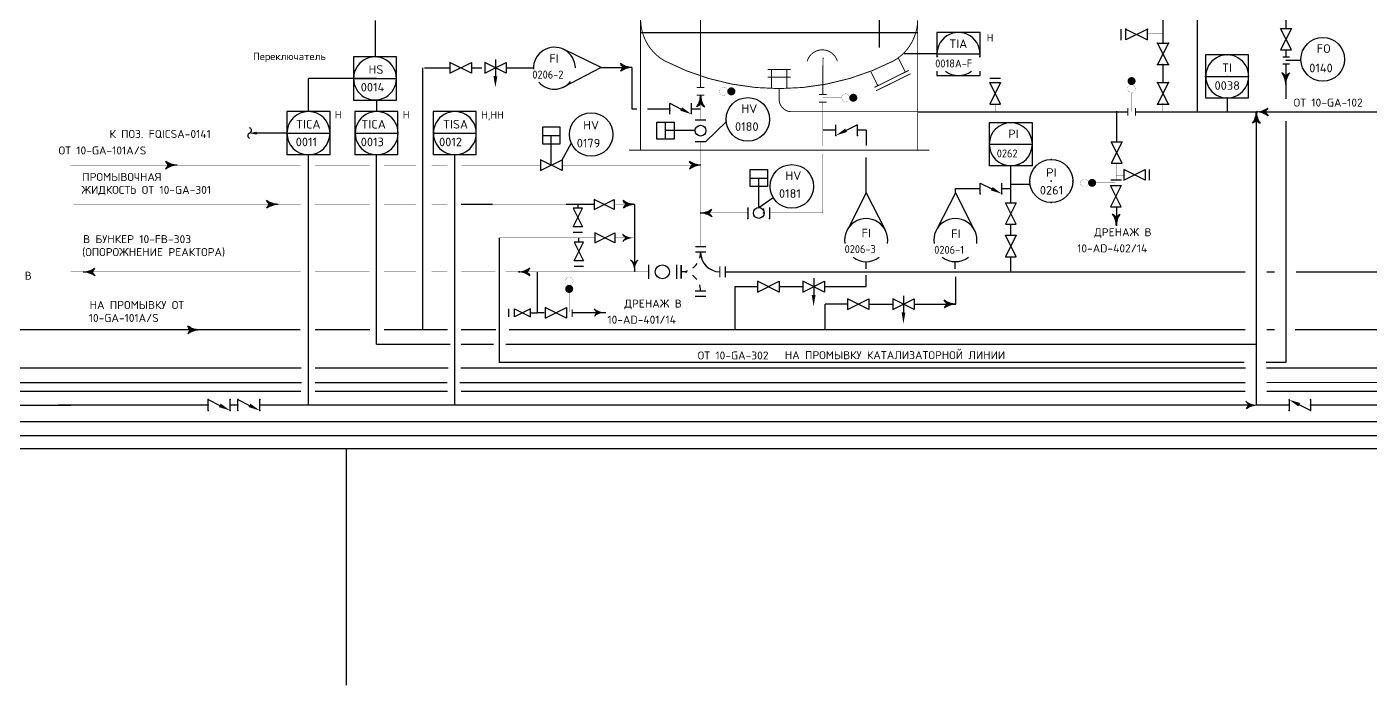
# Model space of a CAD drawing. Extents: x 270 to 589, y 86 to 206.
# Drawn here: x 332.7 to 354.51, y 86.41 to 97.11 of the extents above; entities that cross this region are included whole.
import ezdxf
from ezdxf.enums import TextEntityAlignment as Align

# ---------------------------------------------------------------- set-up
doc = ezdxf.new("R2010")
doc.units = 0
doc.header["$MEASUREMENT"] = 0
for name, pattern in [('DASH', [0.15625, 0.09375, -0.0625]), ('HIDDEN', [0.125, 0.0625, -0.0625]), ('SDASH', [0.09375, 0.046875, -0.046875])]:
    doc.linetypes.add(name, pattern=pattern)
doc.layers.get('0').update_dxf_attribs({"linetype": 'CONTINUOUS'})
doc.layers.get('DEFPOINTS').update_dxf_attribs({"linetype": 'CONTINUOUS'})
for name, color, linetype in [('IN-ATTRIBS', 7, 'CONTINUOUS'), ('IN-EQUIPMENT', 7, 'CONTINUOUS'), ('IN-INST-TAP', 7, 'CONTINUOUS'), ('IN-INSTRUMENT', 7, 'SDASH'), ('IN-MAJ-PROC', 3, 'CONTINUOUS'), ('IN-MIN-PROC', 7, 'CONTINUOUS'), ('IN-SOFTWARE', 7, 'CONTINUOUS'), ('IN-TEXT', 51, 'CONTINUOUS')]:
    doc.layers.add(name, color=color, linetype=linetype)
doc.styles.add('ATTRIBS', font='SIMPLEX', dxfattribs={"width": 0.8, "height": 0.125})
doc.styles.add('NARROW', font='simplex', dxfattribs={"width": 0.75, "height": 0.1})
doc.styles.add('S1', font='SIMPLEX.shx')
doc.styles.add('SIMPLEX', font='SIMPLEX')

# ---------------------------------------------------------------- blocks, each defined once
blk = doc.blocks.new('VALVTEXT')
at = {"layer": 'IN-ATTRIBS'}
for p in [(0, 0.0625), (0, 0), (0.25, 0.0625), (0.25, 0), (0, -0.0625), (0.25, -0.0625)]:
    blk.add_point(p, dxfattribs=at)
at = {"layer": 'IN-ATTRIBS', "style": 'S1', "flags": 1}
for tag, p in [('IDNUM', (0.125, 0.5625)), ('DWGNO', (0.125, 0.4375)), ('FILENO', (0.125, 0.3125))]:
    blk.add_attdef(tag, text='', height=0.1, dxfattribs=at).set_placement(p, align=Align.CENTER)
at = {"layer": 'IN-ATTRIBS', "style": 'S1'}
for tag, p in [('MODE', (0.125, 0.078125)), ('SIZE', (0.125, -0.1875))]:
    blk.add_attdef(tag, text='', height=0.1, dxfattribs=at).set_placement(p, align=Align.CENTER)
blk = doc.blocks.new('-ARROW')
blk.add_line((0.085, 0), (0.125, 0))
for points in [[(0.085, 0), (0, 0), (0.085, 0), (0.124, 0.025)], [(0.085, 0), (0, 0), (0.085, 0), (0.124, -0.025)]]:
    blk.add_solid(points)
blk = doc.blocks.new('BUBTEXT')
at = {"layer": 'IN-ATTRIBS'}
for p in [(0, 0.25), (-0.25, 0), (0, 0), (0.25, 0), (0, -0.25)]:
    blk.add_point(p, dxfattribs=at)
at = {"layer": 'IN-ATTRIBS', "flags": 1}
for tag, style, width, p in [('IDNUM', 'ATTRIBS', 0.8, (0.009, 0.584)), ('DWGNO', 'ATTRIBS', 0.8, (0.003, 0.447)), ('FILENO', 'ATTRIBS', 0.8, (-0.003, 0.311)), ('LOC', 'ATTRIBS', 0.8, (-0.08, -0.422)), ('SIG', 'ATTRIBS', 0.8, (-0.087, -0.563)), ('INSTALL', 'ATTRIBS', 0.8, (-0.087, -0.699)), ('SERV', 'ATTRIBS', 0.8, (-0.083, -0.838)), ('DATE', 'ATTRIBS', 0.8, (-0.088, -0.969)), ('DES', 'NARROW', 0.75, (-0.087, -1.102)), ('CSYS', 'NARROW', 0.75, (-0.087, -1.243))]:
    blk.add_attdef(tag, text='', height=0.1, dxfattribs=dict(at, style=style, width=width)).set_placement(p, align=Align.CENTER)
at = {"layer": 'IN-ATTRIBS', "style": 'ATTRIBS', "flags": 1}
blk.add_attdef('SYSCDI', text='', height=0.1, dxfattribs=at).set_placement((-0.312, 0.312), align=Align.RIGHT)
at = {"layer": 'IN-ATTRIBS', "style": 'S1'}
for tag, p in [('XT', (0.324, 0.257)), ('A1', (0.323, 0.115)), ('A2', (0.323, -0.035)), ('A3', (0.323, -0.185)), ('RES', (0.323, -0.342))]:
    blk.add_attdef(tag, p, '', height=0.1, dxfattribs=at)
at = {"layer": 'IN-ATTRIBS', "style": 'ATTRIBS'}
blk.add_attdef('SYSCDV', text='', height=0.1, dxfattribs=at).set_placement((-0.312, 0.141), align=Align.RIGHT)
at = {"layer": 'IN-ATTRIBS', "style": 'S1'}
for tag, p in [('INSTTYPE', (0, 0.05)), ('TAGNUM', (0.002, -0.156)), ('MD', (0.402, -0.565)), ('SZ', (0.402, -0.696))]:
    blk.add_attdef(tag, text='', height=0.1, dxfattribs=at).set_placement(p, align=Align.CENTER)

msp = doc.modelspace()

# ---------------------------------------------------------------- hatches: boundary and pattern name
at = {"layer": 'IN-MIN-PROC'}
msp.add_hatch(color=3, dxfattribs=at).paths.add_polyline_path([(352.791, 95.73, 0.206864), (352.854, 95.792, -0.150368), (352.666, 95.73, -0.150368), (352.854, 95.667, 0.206864)])

# ---------------------------------------------------------------- linework, layer by layer
at = {"color": 5, "linetype": 'CONTINUOUS'}
for p, q in [((353.144, 97.345), (353.144, 97.085)), ((353.144, 96.735), (353.144, 96.616)), ((353.144, 96.51), (353.144, 96.176)), ((353.144, 96.176), (353.144, 95.939)), ((353.144, 95.579), (353.144, 94.627)), ((346.328, 94.414), (346.328, 94.988)), ((335.014, 94.863), (334.979, 94.863)), ((353.144, 94.627), (353.144, 91.656)), ((336.654, 94.225), (336.619, 94.225)), ((333.739, 93.127), (333.774, 93.127)), ((335.374, 92.184), (335.338, 92.184)), ((352.466, 91.656), (340.369, 91.656)), ((353.144, 91.656), (352.822, 91.656)), ((324.32, 91.569), (337.151, 91.569)), ((337.38, 91.569), (339.541, 91.569)), ((339.745, 91.569), (352.487, 91.569)), ((352.831, 91.569), (356.379, 91.569))]:
    msp.add_line(p, q, dxfattribs=at)
at = {"color": 7}
for p, q in [((338.353, 97.217), (338.353, 96.623)), ((338.375, 95.923), (338.375, 95.733)), ((341.663, 93.612), (341.663, 93.68))]:
    msp.add_line(p, q, dxfattribs=at)
at = {"color": 7, "linetype": 'CONTINUOUS'}
for p, q in [((342.022, 96.449), (341.412, 96.746)), ((342.022, 96.449), (341.404, 96.128)), ((353.142, 96.569), (353.39, 96.568)), ((338.001, 95.922), (338.701, 95.922)), ((352.189, 95.956), (352.189, 95.73)), ((337.621, 95.033), (336.921, 95.033)), ((338.725, 95.033), (338.025, 95.033)), ((339.994, 95.033), (339.294, 95.033)), ((349.027, 94.853), (348.327, 94.853)), ((338.375, 91.954), (339.57, 91.954)), ((339.753, 91.954), (340.276, 91.954)), ((340.476, 91.954), (352.668, 91.954)), ((333.206, 90.963), (333.206, 90.963)), ((333.206, 90.963), (333.206, 90.963)), ((333.206, 90.963), (333.413, 90.963))]:
    msp.add_line(p, q, dxfattribs=at)
at = {"linetype": 'CONTINUOUS'}
for p, q in [((347.477, 96.67), (348.177, 96.67)), ((351.839, 96.306), (352.539, 96.306)), ((348.327, 95.203), (349.027, 95.203))]:
    msp.add_line(p, q, dxfattribs=at)
at = {"color": 2}
for p, q in [((340.308, 96.58), (340.308, 96.308)), ((343.489, 95.693), (343.489, 95.868)), ((343.071, 95.284), (343.071, 95.564)), ((343.552, 95.599), (343.727, 95.599)), ((341.075, 95.344), (341.355, 95.344)), ((341.215, 94.863), (341.215, 95.344)), ((343.552, 95.424), (343.071, 95.424)), ((345.837, 95.346), (345.837, 95.521)), ((343.552, 95.249), (343.727, 95.249)), ((344.444, 94.654), (344.724, 94.654)), ((344.584, 94.173), (344.584, 94.654)), ((348.532, 94.397), (348.532, 94.572)), ((341.572, 94.162), (341.723, 93.859)), ((341.572, 93.859), (341.723, 94.162)), ((341.723, 94.162), (341.572, 94.162)), ((341.649, 94.163), (341.649, 94.225)), ((344.409, 94.173), (344.409, 93.998)), ((344.759, 94.173), (344.759, 93.998)), ((341.723, 93.859), (341.572, 93.859)), ((341.723, 93.768), (341.572, 93.768)), ((341.586, 93.309), (341.737, 93.612)), ((341.586, 93.612), (341.737, 93.309)), ((341.737, 93.612), (341.586, 93.612)), ((341.663, 93.618), (341.663, 93.68)), ((341.737, 93.309), (341.586, 93.309)), ((341.737, 93.218), (341.586, 93.218)), ((342.791, 93.243), (342.791, 93.015)), ((343.246, 93.243), (343.246, 93.015)), ((345.476, 93.024), (345.476, 92.752)), ((346.935, 92.74), (346.935, 92.468)), ((340.527, 92.398), (340.527, 92.53)), ((340.616, 92.398), (340.616, 92.53)), ((340.616, 92.53), (340.878, 92.398)), ((340.878, 92.53), (340.616, 92.398)), ((340.878, 92.398), (340.878, 92.53)), ((335.998, 90.874), (335.998, 91.053)), ((336.481, 90.874), (336.481, 91.053)), ((353.196, 91.051), (353.196, 90.876))]:
    msp.add_line(p, q, dxfattribs=at)
at = {"color": 5}
for p, q in [((342.524, 96.451), (342.524, 95.78)), ((342.564, 94.225), (342.564, 93.129)), ((340.878, 92.464), (340.984, 92.464))]:
    msp.add_line(p, q, dxfattribs=at)
at = {"color": 3, "linetype": 'CONTINUOUS'}
for p, q in [((352.792, 95.73), (354.974, 95.73)), ((352.822, 95.73), (352.792, 95.73)), ((331.563, 91.188), (333.206, 91.188)), ((333.206, 91.188), (333.494, 91.188)), ((333.459, 91.188), (334.625, 91.188)), ((334.625, 91.188), (335.074, 91.188)), ((335.074, 91.188), (335.511, 91.188)), ((335.511, 91.188), (336.24, 91.188)), ((336.24, 91.188), (336.646, 91.188)), ((336.646, 91.188), (337.147, 91.188)), ((337.379, 91.188), (338.5, 91.188)), ((338.5, 91.188), (339.528, 91.188)), ((339.751, 91.188), (344.284, 91.188)), ((344.284, 91.188), (352.485, 91.188)), ((352.834, 91.188), (355.148, 91.188)), ((324.151, 90.963), (333.309, 90.963)), ((272.97, 90.695), (379.449, 90.695)), ((328.123, 90.466), (333.23, 90.466)), ((333.23, 90.466), (336.902, 90.466)), ((336.902, 90.466), (347.55, 90.466)), ((347.55, 90.466), (355.172, 90.466))]:
    msp.add_line(p, q, dxfattribs=at)
for p, q in [((346.328, 94.414), (346.028, 93.823)), ((346.328, 94.414), (346.629, 93.823)), ((347.777, 94.415), (347.477, 93.824)), ((347.777, 94.415), (348.078, 93.824))]:
    msp.add_line(p, q)
at = {"color": 6, "linetype": 'CONTINUOUS'}
msp.add_line((271.084, 90.258), (567.702, 90.258, 0.558), dxfattribs=at)
at = {"color": 2}
for points in [[(353.233, 96.735), (353.058, 97.085), (353.233, 97.085), (353.058, 96.735)], [(350.895, 97.073), (350.545, 96.898), (350.545, 97.073), (350.895, 96.898)], [(351.236, 96.497), (351.061, 96.847), (351.236, 96.847), (351.061, 96.497)], [(339.569, 96.357), (339.919, 96.532), (339.919, 96.357), (339.569, 96.532)], [(340.133, 96.357), (340.483, 96.532), (340.483, 96.357), (340.133, 96.532)], [(348.511, 96.207), (348.336, 95.857), (348.511, 95.857), (348.336, 96.207)], [(351.236, 95.857), (351.061, 96.207), (351.236, 96.207), (351.061, 95.857)], [(342.931, 95.284), (342.931, 95.564), (343.211, 95.564), (343.211, 95.284)], [(341.075, 95.484), (341.355, 95.484), (341.355, 95.204), (341.075, 95.204)], [(350.484, 94.893), (350.309, 95.243), (350.484, 95.243), (350.309, 94.893)], [(341.04, 94.775), (341.39, 94.95), (341.39, 94.775), (341.04, 94.95)], [(344.444, 94.794), (344.724, 94.794), (344.724, 94.514), (344.444, 94.514)], [(350.861, 94.618), (350.511, 94.793), (350.511, 94.618), (350.861, 94.793)], [(350.472, 94.534), (350.297, 94.184), (350.472, 94.184), (350.297, 94.534)], [(341.91, 94.144), (342.235, 94.307), (342.235, 94.144), (341.91, 94.307)], [(348.764, 93.903), (348.589, 94.253), (348.764, 94.253), (348.589, 93.903)], [(341.924, 93.599), (342.249, 93.762), (342.249, 93.599), (341.924, 93.762)], [(348.764, 93.374), (348.589, 93.724), (348.764, 93.724), (348.589, 93.374)], [(344.565, 92.801), (344.915, 92.976), (344.915, 92.801), (344.565, 92.976)], [(345.301, 92.801), (345.651, 92.976), (345.651, 92.801), (345.301, 92.976)], [(341.464, 92.376), (341.114, 92.551), (341.114, 92.376), (341.464, 92.551)], [(346.024, 92.516), (346.374, 92.691), (346.374, 92.516), (346.024, 92.691)], [(346.76, 92.516), (347.11, 92.691), (347.11, 92.516), (346.76, 92.691)]]:
    msp.add_lwpolyline(points, close=True, dxfattribs=at)
for points in [[(348.177, 96.616), (348.177, 97.02), (347.477, 97.02), (347.477, 96.616)], [(352.539, 96.252), (352.539, 96.656), (351.839, 96.656), (351.839, 96.252)], [(347.477, 96.392), (347.477, 96.32), (348.177, 96.32), (348.177, 96.392)], [(351.839, 96.252), (351.839, 95.956), (352.539, 95.956), (352.539, 96.252)], [(339.997, 95.033), (339.997, 95.733), (339.297, 95.733), (339.297, 95.033)], [(349.027, 94.853), (349.027, 95.553), (348.327, 95.553), (348.327, 94.853)]]:
    msp.add_lwpolyline(points)
at = {"color": 7}
for points in [[(338.701, 95.922), (338.703, 96.623), (338.003, 96.623), (338.003, 95.922)], [(337.621, 95.033), (337.621, 95.733), (336.921, 95.733), (336.921, 95.033)], [(338.725, 95.033), (338.725, 95.733), (338.025, 95.733), (338.025, 95.033)]]:
    msp.add_lwpolyline(points, dxfattribs=at)
at = {"color": 5}
for points in [[(342.524, 96.451, -0.150368), (342.337, 96.514, -0.150368)], [(342.399, 96.451, -0.206864), (342.337, 96.514, -0.206864)], [(342.399, 96.451, 0.206864), (342.337, 96.389, 0.206864)], [(353.144, 96.301, 0.206864), (353.081, 96.363, 0.206864)], [(353.144, 96.176, -0.150368), (353.206, 96.363, -0.150368)], [(353.144, 96.301, -0.206864), (353.206, 96.363, -0.206864)], [(343.639, 96, 0.150368), (343.702, 95.813, 0.150368)], [(343.639, 95.875, -0.206864), (343.577, 95.813, -0.206864)], [(343.639, 95.875, 0.206864), (343.702, 95.813, 0.206864)], [(335.014, 94.863, -0.206864), (334.952, 94.925, -0.206864)], [(335.139, 94.863, -0.150368), (334.952, 94.925, -0.150368)], [(343.52, 94.863, -0.206864), (343.458, 94.925, -0.206864)], [(343.645, 94.863, -0.150368), (343.458, 94.925, -0.150368)], [(335.014, 94.863, 0.206864), (334.952, 94.8, 0.206864)], [(343.52, 94.863, 0.206864), (343.458, 94.8, 0.206864)], [(336.654, 94.225, -0.206864), (336.592, 94.288, -0.206864)], [(336.779, 94.225, -0.150368), (336.592, 94.288, -0.150368)], [(342.443, 94.225, -0.206864), (342.38, 94.288, -0.206864)], [(342.568, 94.225, -0.150368), (342.38, 94.288, -0.150368)], [(336.654, 94.225, 0.206864), (336.592, 94.163, 0.206864)], [(342.443, 94.225, 0.206864), (342.38, 94.163, 0.206864)], [(343.634, 94.086, 0.150368), (343.821, 94.148, 0.150368)], [(343.759, 94.086, 0.206864), (343.821, 94.148, 0.206864)], [(343.759, 94.086, -0.206864), (343.821, 94.023, -0.206864)], [(350.392, 94.003, 0.206864), (350.329, 94.066, 0.206864)], [(350.392, 94.003, -0.206864), (350.454, 94.066, -0.206864)], [(350.392, 93.878, -0.150368), (350.454, 94.066, -0.150368)], [(342.439, 93.68, -0.206864), (342.376, 93.743, -0.206864)], [(342.439, 93.68, 0.206864), (342.376, 93.618, 0.206864)], [(333.614, 93.127, 0.150368), (333.801, 93.189, 0.150368)], [(333.739, 93.127, 0.206864), (333.801, 93.189, 0.206864)], [(340.68, 93.129, 0.150368), (340.867, 93.192, 0.150368)], [(340.805, 93.129, 0.206864), (340.867, 93.192, 0.206864)], [(342.564, 93.254, 0.206864), (342.501, 93.317, 0.206864)], [(342.564, 93.254, -0.206864), (342.626, 93.317, -0.206864)], [(333.739, 93.127, -0.206864), (333.801, 93.064, -0.206864)], [(340.805, 93.129, -0.206864), (340.867, 93.067, -0.206864)], [(341.978, 92.467, -0.206864), (341.915, 92.529)], [(347.66, 92.604, -0.206864), (347.597, 92.666, -0.206864)], [(347.785, 92.604, -0.150368), (347.597, 92.666, -0.150368)], [(347.66, 92.604, 0.206864), (347.597, 92.541, 0.206864)], [(341.978, 92.467, 0.206864), (341.915, 92.404)], [(335.374, 92.184, -0.206864), (335.311, 92.246, -0.206864)], [(335.499, 92.184, -0.150368), (335.311, 92.246, -0.150368)], [(335.374, 92.184, 0.206864), (335.311, 92.121, 0.206864)]]:
    msp.add_lwpolyline(points, format="xyb", dxfattribs=at)
at = {"color": 6, "const_width": 0.015}
for points in [[(346.854, 96.6), (346.965, 96.376)], [(343.639, 96.313), (343.639, 96.126)], [(345.623, 96.199), (345.623, 96.011)], [(346.406, 96.378), (346.517, 96.154)], [(347.021, 96.404), (346.461, 96.127)], [(347.048, 96.348), (346.488, 96.071)], [(343.702, 96.126), (343.577, 96.126)], [(345.686, 96.011), (345.561, 96.011)]]:
    msp.add_lwpolyline(points, dxfattribs=at)
at = {"color": 5, "linetype": 'CONTINUOUS'}
for points, const_width in [([(353.094, 96.62), (353.207, 96.62)], 0.02), ([(353.094, 96.509), (353.207, 96.509)], 0.02), ([(334.965, 94.863), (335.014, 94.863)], 0.006), ([(334.994, 94.863), (334.994, 94.863)], 0.04), ([(336.634, 94.225), (336.634, 94.225)], 0.04), ([(336.605, 94.225), (336.654, 94.225)], 0.006), ([(333.788, 93.127), (333.739, 93.127)], 0.006), ([(333.759, 93.127), (333.759, 93.127)], 0.04), ([(335.325, 92.184), (335.374, 92.184)], 0.006), ([(335.353, 92.184), (335.353, 92.184)], 0.04)]:
    msp.add_lwpolyline(points, dxfattribs=dict(at, const_width=const_width))
at = {"color": 2}
for points, const_width in [([(350.671, 96.23, -1), (350.606, 96.23, -1)], 0.065), ([(344.014, 96.127, 1), (344.014, 95.999, 1)], 0.0025), ([(344.139, 96.095, 1), (344.139, 96.03, 1)], 0.065), ([(345.994, 96.022, 1), (345.994, 95.895, 1)], 0.0025), ([(346.119, 95.991, 1), (346.119, 95.926, 1)], 0.065), ([(350.702, 96.105, -1), (350.575, 96.105, -1)], 0.0025), ([(349.873, 94.512, -1), (349.873, 94.639, -1)], 0.0025), ([(349.998, 94.543, -1), (349.998, 94.608, -1)], 0.065), ([(341.442, 92.976, -1), (341.569, 92.976, -1)], 0.0025), ([(341.473, 92.851, -1), (341.538, 92.851, -1)], 0.065)]:
    msp.add_lwpolyline(points, format="xyb", close=True, dxfattribs=dict(at, const_width=const_width))
at = {"color": 2, "const_width": 0.005}
for points in [[(343.952, 96.063), (343.639, 96.063)], [(350.638, 96.043), (350.638, 95.73)], [(345.931, 95.959), (345.619, 95.959)], [(350.06, 94.576), (350.373, 94.576)], [(341.506, 92.789), (341.506, 92.476)]]:
    msp.add_lwpolyline(points, dxfattribs=at)
at = {"color": 2}
for points in [[(343.139, 95.693), (343.139, 95.868), (343.325, 95.775)], [(346.187, 95.346), (346.187, 95.521), (346.001, 95.429)], [(348.182, 94.397), (348.182, 94.572), (348.367, 94.48)], [(335.641, 90.874), (335.641, 91.053), (335.83, 90.958)], [(336.123, 90.874), (336.123, 91.053), (336.312, 90.958)], [(353.546, 91.051), (353.546, 90.876), (353.361, 90.968)]]:
    msp.add_lwpolyline(points, dxfattribs=at)
at = {"color": 3}
for points in [[(352.666, 95.73, 0.150368), (352.854, 95.792, 0.150368)], [(352.791, 95.73, 0.206864), (352.854, 95.792, 0.206864)], [(352.665, 95.607, -0.206864), (352.602, 95.545, -0.206864)], [(352.665, 95.732, 0.150368), (352.727, 95.545, 0.150368)], [(352.665, 95.607, 0.206864), (352.727, 95.545, 0.206864)], [(352.791, 95.73, -0.206864), (352.854, 95.667, -0.206864)], [(352.563, 90.963, -0.206864), (352.5, 91.026, -0.206864)], [(352.688, 90.963, 0.150368), (352.5, 90.901, 0.150368)], [(352.563, 90.963, 0.206864), (352.5, 90.901, 0.206864)]]:
    msp.add_lwpolyline(points, format="xyb", dxfattribs=at)
at = {"color": 7, "linetype": 'CONTINUOUS'}
for centre, radius in [((353.744, 96.583), 0.355), ((344.406, 95.607), 0.354), ((341.862, 95.362), 0.354), ((345.121, 94.518), 0.354)]:
    msp.add_circle(centre, radius, dxfattribs=at)
at = {"color": 2}
for centre, radius in [((343.639, 95.424), 0.0875), ((344.584, 94.086), 0.0875), ((343.018, 93.129), 0.114)]:
    msp.add_circle(centre, radius, dxfattribs=at)
msp.add_circle((349.335, 94.604), 0.35)
for centre, radius, start, end in [((347.827, 96.67), 0.35, 351.1529, 188.8471), ((352.191, 96.308), 0.348, 359.6548, 180.3452), ((347.827, 96.67), 0.35, 232.6037, 307.3963), ((352.191, 96.304), 0.348, 179.6548, 0.3452), ((339.649, 95.385), 0.348, 359.6548, 180.3452), ((348.677, 95.203), 0.35, 0, 180), ((339.649, 95.381), 0.348, 179.6548, 0.3452), ((348.677, 95.203), 0.35, 180, 0), ((348.677, 95.203), 0.35, 232.6037, 307.3963), ((346.328, 93.644), 0.35, 351.1529, 188.8471), ((347.777, 93.645), 0.35, 351.1529, 188.8471), ((346.328, 93.644), 0.35, 232.6037, 307.3963), ((347.777, 93.645), 0.35, 232.6037, 307.3963)]:
    msp.add_arc(centre, radius, start, end)
at = {"color": 7}
for centre, radius, start, end in [((338.351, 96.275), 0.348, 359.6296, 180.3704), ((338.351, 96.271), 0.348, 179.6296, 0.3704), ((337.271, 95.383), 0.35, 0, 180), ((338.378, 95.385), 0.348, 359.6548, 180.3452), ((336.329, 95.343), 0.0444, 108.4319, 251.5681), ((336.301, 95.427), 0.0444, 288.4319, 71.5681), ((337.271, 95.383), 0.35, 180, 0), ((338.378, 95.381), 0.348, 179.6548, 0.3452)]:
    msp.add_arc(centre, radius, start, end, dxfattribs=at)
at = {"color": 5}
for centre, start, end in [((342.532, 96.115), 91.3322, 125.5377), ((352.808, 96.168), 1.3322, 35.5377), ((343.304, 96.008), 324.4623, 358.6678), ((335.147, 94.527), 91.3322, 125.5377), ((343.653, 94.527), 91.3322, 125.5377), ((336.787, 93.889), 91.3322, 125.5377), ((342.576, 93.889), 91.3322, 125.5377), ((343.626, 93.75), 54.4623, 88.6678), ((350.056, 93.87), 1.3322, 35.5377), ((333.606, 92.791), 54.4623, 88.6678), ((340.672, 92.793), 54.4623, 88.6678), ((347.792, 92.268), 91.3322, 125.5377), ((335.507, 91.848), 91.3322, 125.5377)]:
    msp.add_arc(centre, 0.336, start, end, dxfattribs=at)
at = {"color": 3}
for centre, start, end in [((352.329, 95.74), 324.4623, 358.6678), ((352.658, 95.394), 54.4623, 88.6678)]:
    msp.add_arc(centre, 0.336, start, end, dxfattribs=at)
at = {"color": 5}
for points in [[(342.371, 96.493), (342.345, 96.498), (342.337, 96.514)], [(342.407, 96.475), (342.356, 96.483), (342.371, 96.493), (342.345, 96.498)], [(342.407, 96.427), (342.356, 96.42), (342.371, 96.41), (342.345, 96.405)], [(342.445, 96.463), (342.368, 96.47), (342.407, 96.475), (342.356, 96.483)], [(342.445, 96.44), (342.368, 96.433), (342.407, 96.427), (342.356, 96.42)], [(342.484, 96.455), (342.383, 96.459), (342.445, 96.463), (342.368, 96.47)], [(342.484, 96.448), (342.383, 96.443), (342.445, 96.44), (342.368, 96.433)], [(342.524, 96.451), (342.399, 96.451), (342.484, 96.455), (342.383, 96.459)], [(342.524, 96.451), (342.399, 96.451), (342.484, 96.448), (342.383, 96.443)], [(342.371, 96.41), (342.345, 96.405), (342.337, 96.389)], [(353.102, 96.329), (353.097, 96.355), (353.081, 96.363)], [(353.119, 96.293), (353.112, 96.344), (353.102, 96.329), (353.097, 96.355)], [(353.132, 96.255), (353.125, 96.332), (353.119, 96.293), (353.112, 96.344)], [(353.14, 96.216), (353.135, 96.317), (353.132, 96.255), (353.125, 96.332)], [(353.144, 96.176), (353.144, 96.301), (353.14, 96.216), (353.135, 96.317)], [(353.144, 96.176), (353.144, 96.301), (353.147, 96.216), (353.152, 96.317)], [(353.147, 96.216), (353.152, 96.317), (353.155, 96.255), (353.162, 96.332)], [(353.155, 96.255), (353.162, 96.332), (353.168, 96.293), (353.175, 96.344)], [(353.168, 96.293), (353.175, 96.344), (353.185, 96.329), (353.19, 96.355)], [(353.185, 96.329), (353.19, 96.355), (353.206, 96.363)], [(343.639, 96), (343.639, 95.875), (343.636, 95.96), (343.631, 95.859)], [(343.639, 96), (343.639, 95.875), (343.643, 95.96), (343.648, 95.859)], [(343.598, 95.847), (343.593, 95.821), (343.577, 95.813)], [(343.615, 95.883), (343.608, 95.832), (343.598, 95.847), (343.593, 95.821)], [(343.628, 95.921), (343.621, 95.844), (343.615, 95.883), (343.608, 95.832)], [(343.636, 95.96), (343.631, 95.859), (343.628, 95.921), (343.621, 95.844)], [(343.643, 95.96), (343.648, 95.859), (343.651, 95.921), (343.658, 95.844)], [(343.651, 95.921), (343.658, 95.844), (343.664, 95.883), (343.671, 95.832)], [(343.664, 95.883), (343.671, 95.832), (343.681, 95.847), (343.686, 95.821)], [(343.681, 95.847), (343.686, 95.821), (343.702, 95.813)], [(334.986, 94.904), (334.96, 94.909), (334.952, 94.925)], [(335.022, 94.887), (334.971, 94.894), (334.986, 94.904), (334.96, 94.909)], [(343.492, 94.904), (343.466, 94.909), (343.458, 94.925)], [(343.528, 94.887), (343.477, 94.894), (343.492, 94.904), (343.466, 94.909)], [(334.986, 94.822), (334.96, 94.817), (334.952, 94.8)], [(335.022, 94.839), (334.971, 94.832), (334.986, 94.822), (334.96, 94.817)], [(335.06, 94.874), (334.983, 94.882), (335.022, 94.887), (334.971, 94.894)], [(335.06, 94.852), (334.983, 94.844), (335.022, 94.839), (334.971, 94.832)], [(335.1, 94.866), (334.998, 94.871), (335.06, 94.874), (334.983, 94.882)], [(335.1, 94.86), (334.998, 94.855), (335.06, 94.852), (334.983, 94.844)], [(335.139, 94.863), (335.014, 94.863), (335.1, 94.866), (334.998, 94.871)], [(335.139, 94.863), (335.014, 94.863), (335.1, 94.86), (334.998, 94.855)], [(343.492, 94.822), (343.466, 94.817), (343.458, 94.8)], [(343.528, 94.839), (343.477, 94.832), (343.492, 94.822), (343.466, 94.817)], [(343.566, 94.874), (343.489, 94.882), (343.528, 94.887), (343.477, 94.894)], [(343.566, 94.852), (343.489, 94.844), (343.528, 94.839), (343.477, 94.832)], [(343.605, 94.866), (343.504, 94.871), (343.566, 94.874), (343.489, 94.882)], [(343.605, 94.86), (343.504, 94.855), (343.566, 94.852), (343.489, 94.844)], [(343.645, 94.863), (343.52, 94.863), (343.605, 94.866), (343.504, 94.871)], [(343.645, 94.863), (343.52, 94.863), (343.605, 94.86), (343.504, 94.855)], [(336.625, 94.266), (336.6, 94.272), (336.592, 94.288)], [(336.662, 94.249), (336.61, 94.257), (336.625, 94.266), (336.6, 94.272)], [(336.7, 94.237), (336.623, 94.244), (336.662, 94.249), (336.61, 94.257)], [(336.739, 94.229), (336.638, 94.233), (336.7, 94.237), (336.623, 94.244)], [(342.414, 94.266), (342.389, 94.272), (342.38, 94.288)], [(342.451, 94.249), (342.399, 94.257), (342.414, 94.266), (342.389, 94.272)], [(342.489, 94.237), (342.412, 94.244), (342.451, 94.249), (342.399, 94.257)], [(342.528, 94.229), (342.427, 94.233), (342.489, 94.237), (342.412, 94.244)], [(336.625, 94.184), (336.6, 94.179), (336.592, 94.163)], [(336.662, 94.201), (336.61, 94.194), (336.625, 94.184), (336.6, 94.179)], [(336.7, 94.214), (336.623, 94.207), (336.662, 94.201), (336.61, 94.194)], [(336.739, 94.222), (336.638, 94.217), (336.7, 94.214), (336.623, 94.207)], [(336.779, 94.225), (336.654, 94.225), (336.739, 94.229), (336.638, 94.233)], [(336.779, 94.225), (336.654, 94.225), (336.739, 94.222), (336.638, 94.217)], [(342.414, 94.184), (342.389, 94.179), (342.38, 94.163)], [(342.451, 94.201), (342.399, 94.194), (342.414, 94.184), (342.389, 94.179)], [(342.489, 94.214), (342.412, 94.207), (342.451, 94.201), (342.399, 94.194)], [(342.528, 94.222), (342.427, 94.217), (342.489, 94.214), (342.412, 94.207)], [(342.568, 94.225), (342.443, 94.225), (342.528, 94.229), (342.427, 94.233)], [(342.568, 94.225), (342.443, 94.225), (342.528, 94.222), (342.427, 94.217)], [(343.634, 94.086), (343.759, 94.086), (343.674, 94.089), (343.775, 94.094)], [(343.634, 94.086), (343.759, 94.086), (343.674, 94.082), (343.775, 94.078)], [(343.674, 94.089), (343.775, 94.094), (343.713, 94.097), (343.79, 94.104)], [(343.674, 94.082), (343.775, 94.078), (343.713, 94.074), (343.79, 94.067)], [(343.713, 94.097), (343.79, 94.104), (343.751, 94.11), (343.802, 94.117)], [(343.713, 94.074), (343.79, 94.067), (343.751, 94.062), (343.802, 94.054)], [(343.751, 94.11), (343.802, 94.117), (343.787, 94.127), (343.813, 94.132)], [(343.751, 94.062), (343.802, 94.054), (343.787, 94.045), (343.813, 94.039)], [(343.787, 94.127), (343.813, 94.132), (343.821, 94.148)], [(343.787, 94.045), (343.813, 94.039), (343.821, 94.023)], [(350.351, 94.032), (350.346, 94.058), (350.329, 94.066)], [(350.368, 93.995), (350.361, 94.047), (350.351, 94.032), (350.346, 94.058)], [(350.381, 93.957), (350.373, 94.034), (350.368, 93.995), (350.361, 94.047)], [(350.389, 93.918), (350.384, 94.019), (350.381, 93.957), (350.373, 94.034)], [(350.395, 93.918), (350.4, 94.019), (350.403, 93.957), (350.411, 94.034)], [(350.403, 93.957), (350.411, 94.034), (350.416, 93.995), (350.423, 94.047)], [(350.416, 93.995), (350.423, 94.047), (350.433, 94.032), (350.438, 94.058)], [(350.433, 94.032), (350.438, 94.058), (350.454, 94.066)], [(350.392, 93.878), (350.392, 94.003), (350.389, 93.918), (350.384, 94.019)], [(350.392, 93.878), (350.392, 94.003), (350.395, 93.918), (350.4, 94.019)], [(342.41, 93.721), (342.384, 93.726), (342.376, 93.743)], [(342.41, 93.639), (342.384, 93.634), (342.376, 93.618)], [(342.446, 93.704), (342.395, 93.712), (342.41, 93.721), (342.384, 93.726)], [(342.446, 93.656), (342.395, 93.649), (342.41, 93.639), (342.384, 93.634)], [(342.484, 93.692), (342.408, 93.699), (342.446, 93.704), (342.395, 93.712)], [(342.484, 93.669), (342.408, 93.662), (342.446, 93.656), (342.395, 93.649)], [(342.524, 93.684), (342.422, 93.688), (342.484, 93.692), (342.408, 93.699)], [(342.524, 93.677), (342.422, 93.672), (342.484, 93.669), (342.408, 93.662)], [(342.564, 93.68), (342.439, 93.68), (342.524, 93.684), (342.422, 93.688)], [(342.564, 93.68), (342.439, 93.68), (342.524, 93.677), (342.422, 93.672)], [(333.693, 93.138), (333.77, 93.145), (333.731, 93.151), (333.783, 93.158)], [(333.731, 93.151), (333.783, 93.158), (333.767, 93.168), (333.793, 93.173)], [(333.767, 93.168), (333.793, 93.173), (333.801, 93.189)], [(340.759, 93.14), (340.836, 93.148), (340.797, 93.153), (340.849, 93.161)], [(340.797, 93.153), (340.849, 93.161), (340.834, 93.17), (340.859, 93.175)], [(340.834, 93.17), (340.859, 93.175), (340.867, 93.192)], [(342.522, 93.283), (342.517, 93.309), (342.501, 93.317)], [(342.54, 93.246), (342.532, 93.298), (342.522, 93.283), (342.517, 93.309)], [(342.552, 93.208), (342.545, 93.285), (342.54, 93.246), (342.532, 93.298)], [(342.56, 93.169), (342.556, 93.27), (342.552, 93.208), (342.545, 93.285)], [(342.564, 93.129), (342.564, 93.254), (342.56, 93.169), (342.556, 93.27)], [(342.564, 93.129), (342.564, 93.254), (342.567, 93.169), (342.572, 93.27)], [(342.567, 93.169), (342.572, 93.27), (342.575, 93.208), (342.582, 93.285)], [(342.575, 93.208), (342.582, 93.285), (342.588, 93.246), (342.595, 93.298)], [(342.588, 93.246), (342.595, 93.298), (342.605, 93.283), (342.61, 93.309)], [(342.605, 93.283), (342.61, 93.309), (342.626, 93.317)], [(333.614, 93.127), (333.739, 93.127), (333.654, 93.13), (333.755, 93.135)], [(333.614, 93.127), (333.739, 93.127), (333.654, 93.123), (333.755, 93.119)], [(333.654, 93.13), (333.755, 93.135), (333.693, 93.138), (333.77, 93.145)], [(333.654, 93.123), (333.755, 93.119), (333.693, 93.115), (333.77, 93.108)], [(333.693, 93.115), (333.77, 93.108), (333.731, 93.103), (333.783, 93.095)], [(333.731, 93.103), (333.783, 93.095), (333.767, 93.086), (333.793, 93.081)], [(333.767, 93.086), (333.793, 93.081), (333.801, 93.064)], [(340.68, 93.129), (340.805, 93.129), (340.72, 93.132), (340.821, 93.137)], [(340.68, 93.129), (340.805, 93.129), (340.72, 93.126), (340.821, 93.121)], [(340.72, 93.132), (340.821, 93.137), (340.759, 93.14), (340.836, 93.148)], [(340.72, 93.126), (340.821, 93.121), (340.759, 93.118), (340.836, 93.11)], [(340.759, 93.118), (340.836, 93.11), (340.797, 93.105), (340.849, 93.098)], [(340.797, 93.105), (340.849, 93.098), (340.834, 93.088), (340.859, 93.083)], [(340.834, 93.088), (340.859, 93.083), (340.867, 93.067)], [(341.949, 92.508), (341.923, 92.513), (341.915, 92.529)], [(341.985, 92.491), (341.934, 92.498), (341.949, 92.508), (341.923, 92.513)], [(342.023, 92.478), (341.947, 92.486), (341.985, 92.491), (341.934, 92.498)], [(347.631, 92.645), (347.605, 92.65), (347.597, 92.666)], [(347.631, 92.563), (347.605, 92.558), (347.597, 92.541)], [(347.667, 92.628), (347.616, 92.635), (347.631, 92.645), (347.605, 92.65)], [(347.667, 92.58), (347.616, 92.572), (347.631, 92.563), (347.605, 92.558)], [(347.705, 92.615), (347.629, 92.623), (347.667, 92.628), (347.616, 92.635)], [(347.705, 92.592), (347.629, 92.585), (347.667, 92.58), (347.616, 92.572)], [(347.745, 92.607), (347.643, 92.612), (347.705, 92.615), (347.629, 92.623)], [(347.745, 92.601), (347.643, 92.596), (347.705, 92.592), (347.629, 92.585)], [(347.785, 92.604), (347.66, 92.604), (347.745, 92.607), (347.643, 92.612)], [(347.785, 92.604), (347.66, 92.604), (347.745, 92.601), (347.643, 92.596)], [(341.949, 92.426), (341.923, 92.421), (341.915, 92.404)], [(341.985, 92.443), (341.934, 92.436), (341.949, 92.426), (341.923, 92.421)], [(342.023, 92.456), (341.947, 92.448), (341.985, 92.443), (341.934, 92.436)], [(342.063, 92.47), (341.961, 92.475), (342.023, 92.478), (341.947, 92.486)], [(342.063, 92.464), (341.961, 92.459), (342.023, 92.456), (341.947, 92.448)], [(342.103, 92.467), (341.978, 92.467), (342.063, 92.47), (341.961, 92.475)], [(342.103, 92.467), (341.978, 92.467), (342.063, 92.464), (341.961, 92.459)], [(335.345, 92.225), (335.319, 92.23), (335.311, 92.246)], [(335.345, 92.142), (335.319, 92.137), (335.311, 92.121)], [(335.382, 92.208), (335.33, 92.215), (335.345, 92.225), (335.319, 92.23)], [(335.382, 92.16), (335.33, 92.152), (335.345, 92.142), (335.319, 92.137)], [(335.42, 92.195), (335.343, 92.202), (335.382, 92.208), (335.33, 92.215)], [(335.42, 92.172), (335.343, 92.165), (335.382, 92.16), (335.33, 92.152)], [(335.459, 92.187), (335.358, 92.192), (335.42, 92.195), (335.343, 92.202)], [(335.459, 92.18), (335.358, 92.176), (335.42, 92.172), (335.343, 92.165)], [(335.499, 92.184), (335.374, 92.184), (335.459, 92.187), (335.358, 92.192)], [(335.499, 92.184), (335.374, 92.184), (335.459, 92.18), (335.358, 92.176)]]:
    msp.add_solid(points, dxfattribs=at)
at = {"color": 2}
for points in [[(340.276, 96.311), (340.306, 96.124), (340.338, 96.307)], [(343.309, 95.748), (343.489, 95.693), (343.339, 95.802)], [(346.017, 95.402), (345.837, 95.346), (345.987, 95.456)], [(348.352, 94.453), (348.532, 94.397), (348.382, 94.507)], [(345.444, 92.754), (345.474, 92.568), (345.506, 92.751)], [(346.903, 92.47), (346.933, 92.284), (346.965, 92.467)], [(335.814, 90.931), (335.998, 90.874), (335.845, 90.986)], [(336.296, 90.931), (336.481, 90.874), (336.327, 90.986)], [(353.377, 90.995), (353.196, 91.051), (353.346, 90.941)]]:
    msp.add_solid(points, dxfattribs=at)
at = {"color": 3}
for points in [[(352.624, 95.579), (352.619, 95.553), (352.602, 95.545)], [(352.641, 95.615), (352.633, 95.564), (352.624, 95.579), (352.619, 95.553)], [(352.653, 95.653), (352.646, 95.576), (352.641, 95.615), (352.633, 95.564)], [(352.661, 95.692), (352.657, 95.591), (352.653, 95.653), (352.646, 95.576)], [(352.665, 95.732), (352.665, 95.607), (352.661, 95.692), (352.657, 95.591)], [(352.665, 95.732), (352.665, 95.607), (352.668, 95.692), (352.673, 95.591)], [(352.668, 95.692), (352.673, 95.591), (352.676, 95.653), (352.683, 95.576)], [(352.676, 95.653), (352.683, 95.576), (352.689, 95.615), (352.696, 95.564)], [(352.689, 95.615), (352.696, 95.564), (352.706, 95.579), (352.711, 95.553)], [(352.706, 95.579), (352.711, 95.553), (352.727, 95.545)], [(352.534, 91.004), (352.508, 91.009), (352.5, 91.026)], [(352.57, 90.987), (352.519, 90.995), (352.534, 91.004), (352.508, 91.009)], [(352.608, 90.975), (352.532, 90.982), (352.57, 90.987), (352.519, 90.995)], [(352.648, 90.966), (352.546, 90.971), (352.608, 90.975), (352.532, 90.982)], [(352.688, 90.963), (352.563, 90.963), (352.648, 90.966), (352.546, 90.971)], [(352.534, 90.922), (352.508, 90.917), (352.5, 90.901)], [(352.57, 90.939), (352.519, 90.932), (352.534, 90.922), (352.508, 90.917)], [(352.608, 90.952), (352.532, 90.945), (352.57, 90.939), (352.519, 90.932)], [(352.648, 90.96), (352.546, 90.955), (352.608, 90.952), (352.532, 90.945)], [(352.688, 90.963), (352.563, 90.963), (352.648, 90.96), (352.546, 90.955)]]:
    msp.add_solid(points, dxfattribs=at)
at = {"layer": 'DEFPOINTS', "color": 0, "linetype": 'BYBLOCK'}
msp.add_point((352.665, 95.301), dxfattribs=at)
at = {"layer": 'IN-ATTRIBS', "color": 2}
for p in [(350.545, 97.073), (345.837, 95.346), (346.187, 95.346), (346.187, 95.346), (348.182, 94.397), (348.182, 94.397), (348.532, 94.397), (344.409, 93.998), (344.759, 93.998)]:
    msp.add_point(p, dxfattribs=at)
at = {"layer": 'IN-ATTRIBS'}
for p in [(350.895, 97.073), (343.139, 95.78), (343.139, 95.78), (343.139, 95.75), (343.139, 95.75), (343.389, 95.75), (344.409, 94.148), (344.409, 94.086), (344.659, 94.148), (344.659, 94.086)]:
    msp.add_point(p, dxfattribs=at)
at = {"layer": 'IN-EQUIPMENT', "color": 6}
msp.add_line((342.665, 97.02), (347.165, 97.02), dxfattribs=at)
at = {"layer": 'IN-EQUIPMENT', "color": 3}
for p, q in [((347.165, 95.732), (350.578, 95.731)), ((350.705, 95.731), (352.664, 95.73))]:
    msp.add_line(p, q, dxfattribs=at)
at = {"layer": 'IN-EQUIPMENT', "color": 2}
msp.add_line((350.302, 94.622), (350.477, 94.622), dxfattribs=at)
at = {"layer": 'IN-EQUIPMENT', "color": 5}
for p, q in [((343.727, 92.817), (343.552, 92.817)), ((343.727, 92.729), (343.552, 92.729))]:
    msp.add_line(p, q, dxfattribs=at)
at = {"layer": 'IN-EQUIPMENT', "color": 6, "const_width": 0.015}
msp.add_lwpolyline([(344.665, 106.912, 0.104026), (343.054, 106.468, 0.267949), (342.665, 105.795), (342.665, 97.232, 0.267949), (343.054, 96.559, 0.242718), (346.776, 96.559, 0.267949), (347.165, 97.232), (347.165, 105.795, 0.267949)], format="xyb", dxfattribs=at)
at = {"layer": 'IN-EQUIPMENT', "color": 6, "linetype": 'HIDDEN', "const_width": 0.015}
for points in [[(343.639, 96.313), (343.639, 97.485)], [(345.623, 96.199), (345.628, 96.608)]]:
    msp.add_lwpolyline(points, dxfattribs=at)
at = {"layer": 'IN-EQUIPMENT', "color": 6, "const_width": 0.015}
for points in [[(342.665, 97.232), (342.665, 95.107)], [(347.165, 97.232), (347.165, 95.107)], [(344.727, 96.42), (345.102, 96.42)], [(344.79, 96.107), (344.79, 96.42)], [(345.04, 96.107), (345.04, 96.42)], [(344.727, 96.295), (345.102, 96.295)], [(342.477, 95.107), (347.352, 95.107)]]:
    msp.add_lwpolyline(points, dxfattribs=at)
at = {"layer": 'IN-EQUIPMENT', "color": 6, "linetype": 'HIDDEN', "const_width": 0.015}
for points in [[(345.861, 96.55, 0.763796), (345.37, 96.55)], [(344.915, 96.115), (344.915, 95.932, 0.414214), (345.115, 95.732), (347.165, 95.732)]]:
    msp.add_lwpolyline(points, format="xyb", dxfattribs=at)
at = {"layer": 'IN-EQUIPMENT', "color": 2, "const_width": 0.021}
for points in [[(348.511, 96.274), (348.336, 96.274)], [(350.929, 94.618), (350.929, 94.793)]]:
    msp.add_lwpolyline(points, dxfattribs=at)
at = {"layer": 'IN-EQUIPMENT', "color": 5}
for points, const_width in [([(343.702, 96.001), (343.577, 96.001)], 0.015), ([(345.686, 95.886), (345.561, 95.886)], 0.015), ([(343.727, 93.536), (343.552, 93.536)], 0.021), ([(343.727, 93.449), (343.552, 93.449)], 0.021), ([(343.326, 93.239), (343.326, 93.019)], 0.0264), ([(343.952, 93.042), (343.952, 93.217)], 0.021), ([(344.039, 93.042), (344.039, 93.217)], 0.021), ([(341.552, 92.522), (341.552, 92.397)], 0.015)]:
    msp.add_lwpolyline(points, dxfattribs=dict(at, const_width=const_width))
at = {"layer": 'IN-EQUIPMENT', "color": 3, "const_width": 0.015}
for points in [[(350.576, 95.793), (350.576, 95.668)], [(350.701, 95.793), (350.701, 95.668)]]:
    msp.add_lwpolyline(points, dxfattribs=at)
at = {"layer": 'IN-INST-TAP', "color": 7}
for p, q in [((347.477, 96.67), (346.946, 96.67)), ((337.271, 90.958), (337.271, 95.033)), ((338.375, 91.954), (338.375, 95.033)), ((339.647, 90.963), (339.647, 95.033))]:
    msp.add_line(p, q, dxfattribs=at)
at = {"layer": 'IN-INST-TAP', "color": 5}
for p, q in [((339.156, 96.444), (339.569, 96.444)), ((339.919, 96.444), (340.085, 96.444)), ((340.483, 96.444), (340.924, 96.444)), ((342.524, 95.78), (342.605, 95.78)), ((342.775, 95.78), (343.139, 95.78)), ((343.489, 95.78), (343.639, 95.78)), ((345.837, 95.434), (345.623, 95.434)), ((346.327, 95.434), (346.187, 95.434)), ((348.677, 94.253), (348.677, 94.853)), ((347.777, 94.415), (347.777, 94.485)), ((347.777, 94.485), (348.182, 94.485)), ((348.532, 94.485), (348.677, 94.485)), ((348.677, 93.724), (348.677, 93.903)), ((348.677, 93.129), (348.677, 93.374)), ((344.202, 92.888), (344.565, 92.888)), ((344.915, 92.888), (345.301, 92.888)), ((345.651, 92.888), (346.326, 92.888)), ((346.374, 92.604), (346.76, 92.604)), ((347.11, 92.604), (347.785, 92.604))]:
    msp.add_line(p, q, dxfattribs=at)
at = {"layer": 'IN-INST-TAP'}
for p, q in [((343.722, 95.249), (344.055, 95.565)), ((341.39, 94.95), (341.539, 95.217)), ((348.677, 94.553), (348.989, 94.553)), ((344.584, 94.173), (344.817, 94.337))]:
    msp.add_line(p, q, dxfattribs=at)
at = {"layer": 'IN-MAJ-PROC', "color": 5, "linetype": 'CONTINUOUS'}
for p, q in [((346.54, 103.175), (346.54, 96.777)), ((339.129, 92.184), (339.129, 96.444)), ((351.148, 96.497), (351.148, 96.207)), ((346.327, 95.434), (346.327, 95.18)), ((350.392, 94.184), (350.392, 93.878)), ((340.984, 93.129), (340.984, 92.464)), ((347.785, 92.604), (347.785, 93.048)), ((344.202, 92.184), (344.202, 92.888)), ((345.66, 92.184), (345.66, 92.604)), ((341.099, 92.464), (340.984, 92.464)), ((342.103, 92.464), (341.552, 92.464))]:
    msp.add_line(p, q, dxfattribs=at)
at = {"layer": 'IN-MAJ-PROC', "color": 2, "linetype": 'CONTINUOUS'}
msp.add_line((350.472, 96.894), (350.472, 97.073), dxfattribs=at)
at = {"layer": 'IN-MAJ-PROC'}
for p, q in [((335.641, 90.963), (333.206, 90.963)), ((351.875, 90.963), (336.481, 90.963))]:
    msp.add_line(p, q, dxfattribs=at)
at = {"layer": 'IN-MAJ-PROC', "color": 3}
for p, q in [((336.123, 90.963), (335.998, 90.963)), ((352.563, 90.963), (351.875, 90.963)), ((353.196, 90.963), (352.655, 90.963)), ((355.148, 90.963), (353.546, 90.963))]:
    msp.add_line(p, q, dxfattribs=at)
at = {"layer": 'IN-MAJ-PROC', "color": 7, "linetype": 'CONTINUOUS'}
for start, end in [(0.7298, 182.3389), (221.8902, 320.395)]:
    msp.add_arc((341.265, 96.439), 0.341, start, end, dxfattribs=at)
at = {"layer": 'IN-MIN-PROC', "color": 5}
for p, q in [((351.711, 95.732), (351.711, 98.544)), ((351.15, 96.847), (351.15, 97.345)), ((350.397, 95.243), (350.397, 95.738)), ((340.261, 94.225), (339.751, 94.225)), ((341.91, 94.225), (341.458, 94.225)), ((346.327, 93.18), (346.327, 93.294)), ((347.776, 93.18), (347.776, 93.295)), ((344.039, 93.129), (352.485, 93.129)), ((346.326, 92.888), (346.326, 93.076)), ((352.834, 93.129), (352.961, 93.129)), ((353.31, 93.129), (355.148, 93.129)), ((346.024, 92.604), (345.66, 92.604)), ((333.206, 92.184), (332.442, 92.184)), ((333.459, 92.184), (333.206, 92.184)), ((334.861, 92.184), (333.459, 92.184)), ((335.096, 92.184), (334.625, 92.184)), ((335.511, 92.184), (335.096, 92.184)), ((336.24, 92.184), (335.511, 92.184)), ((336.646, 92.184), (336.24, 92.184)), ((337.138, 92.184), (336.646, 92.184)), ((338.265, 92.184), (337.379, 92.184)), ((339.528, 92.184), (338.5, 92.184)), ((340.313, 92.184), (339.751, 92.184)), ((352.485, 92.184), (340.532, 92.184)), ((352.961, 92.184), (352.834, 92.184)), ((355.148, 92.184), (353.294, 92.184)), ((324.302, 91.332), (333.166, 91.332)), ((333.166, 91.332), (337.16, 91.332)), ((337.381, 91.332), (339.525, 91.332)), ((339.727, 91.332), (352.485, 91.332)), ((352.836, 91.332), (358.545, 91.334))]:
    msp.add_line(p, q, dxfattribs=at)
at = {"layer": 'IN-MIN-PROC', "color": 5, "linetype": 'CONTINUOUS'}
for p, q in [((342.022, 96.449), (342.397, 96.449)), ((340.369, 93.68), (340.369, 91.656))]:
    msp.add_line(p, q, dxfattribs=at)
at = {"layer": 'IN-MIN-PROC', "color": 7, "linetype": 'CONTINUOUS'}
for p, q in [((338.375, 96.273), (337.271, 96.273)), ((337.271, 95.733), (337.271, 96.273)), ((338.003, 96.273), (338.703, 96.273)), ((336.921, 95.383), (336.591, 95.383)), ((336.921, 95.383), (337.621, 95.383)), ((338.025, 95.383), (338.725, 95.383)), ((339.297, 95.383), (339.997, 95.383)), ((337.881, 90.258), (337.881, 86.41))]:
    msp.add_line(p, q, dxfattribs=at)
at = {"layer": 'IN-MIN-PROC', "color": 3}
msp.add_line((352.668, 90.965), (352.668, 95.624), dxfattribs=at)
at = {"layer": 'IN-MIN-PROC', "color": 5, "const_width": 0.005}
for points in [[(351.145, 97.011), (350.895, 97.011)], [(343.639, 95.875), (343.639, 95.599)], [(345.623, 95.176), (345.623, 95.886)], [(348.423, 95.732), (348.423, 95.857)], [(351.148, 95.857), (351.148, 95.732)], [(343.639, 95.249), (343.639, 93.536)], [(345.623, 94.086), (345.623, 95.046)], [(350.39, 94.622), (350.39, 94.893)], [(333.459, 94.863), (333.407, 94.863)], [(334.625, 94.863), (333.459, 94.863)], [(335.131, 94.863), (334.625, 94.863)], [(335.511, 94.863), (335.131, 94.863)], [(336.24, 94.863), (335.511, 94.863)], [(336.646, 94.863), (336.24, 94.863)], [(337.147, 94.863), (336.646, 94.863)], [(338.206, 94.863), (337.379, 94.863)], [(338.265, 94.863), (338.206, 94.863)], [(338.865, 94.863), (338.5, 94.863)], [(339.016, 94.863), (338.865, 94.863)], [(339.528, 94.863), (339.27, 94.863)], [(341.04, 94.863), (339.751, 94.863)], [(342.688, 94.863), (341.39, 94.863)], [(343.528, 94.863), (342.643, 94.863)], [(350.39, 94.7), (350.515, 94.7)], [(333.459, 94.225), (333.453, 94.225)], [(334.625, 94.225), (333.459, 94.225)], [(335.078, 94.225), (334.625, 94.225)], [(335.511, 94.225), (335.078, 94.225)], [(336.24, 94.225), (335.511, 94.225)], [(336.646, 94.225), (336.24, 94.225)], [(337.147, 94.225), (336.646, 94.225)], [(338.191, 94.225), (337.379, 94.225)], [(338.265, 94.225), (338.191, 94.225)], [(338.865, 94.225), (338.5, 94.225)], [(339.016, 94.225), (338.872, 94.225)], [(339.528, 94.225), (339.27, 94.225)], [(341.458, 94.225), (340.165, 94.225)], [(342.45, 94.225), (342.235, 94.225)], [(343.752, 94.086), (344.409, 94.086)], [(344.759, 94.086), (345.623, 94.086)], [(341.129, 93.68), (340.369, 93.68)], [(341.924, 93.68), (341.129, 93.68)], [(342.564, 93.68), (342.249, 93.68)], [(333.459, 93.129), (333.407, 93.129)], [(334.852, 93.129), (333.459, 93.129)], [(335.078, 93.129), (334.625, 93.129)], [(335.511, 93.129), (335.078, 93.129)], [(336.24, 93.129), (335.511, 93.129)], [(336.646, 93.129), (336.24, 93.129)], [(337.145, 93.129), (336.646, 93.129)], [(338.265, 93.129), (337.379, 93.129)], [(338.865, 93.129), (338.5, 93.129)], [(339.016, 93.129), (338.857, 93.129)], [(339.528, 93.129), (339.27, 93.129)], [(340.305, 93.129), (339.751, 93.129)], [(342.685, 93.129), (340.474, 93.129)], [(342.791, 93.129), (342.685, 93.129)]]:
    msp.add_lwpolyline(points, dxfattribs=at)
at = {"layer": 'IN-MIN-PROC', "color": 5, "linetype": 'DASH'}
for centre, start, end in [((343.327, 93.442), 270, 0), ((343.327, 92.817), 0, 90)]:
    msp.add_arc(centre, 0.312, start, end, dxfattribs=at)
at = {"layer": 'IN-MIN-PROC', "color": 5}
msp.add_arc((343.952, 93.442), 0.312, 180, 270, dxfattribs=at)
at = {"layer": 'IN-SOFTWARE', "color": 7}
msp.add_line((336.591, 95.383), (336.421, 95.383), dxfattribs=at)

# ---------------------------------------------------------------- block references
at = {"layer": 'IN-INSTRUMENT', "color": 7}
ref = msp.add_blockref('BUBTEXT', (352.189, 96.306), dxfattribs=dict(at, xscale=1.4, yscale=1.4, zscale=1.4))
ref.add_attrib('INSTTYPE', 'TI', dxfattribs={"layer": 'IN-ATTRIBS', "color": 7, "height": 0.14, "style": 'S1'}).set_placement((352.189, 96.376), align=Align.CENTER)
ref.add_attrib('TAGNUM', '0038', dxfattribs={"layer": 'IN-ATTRIBS', "color": 7, "height": 0.14, "style": 'S1'}).set_placement((352.192, 96.087), align=Align.CENTER)
at = {"layer": 'IN-INSTRUMENT', "xscale": 1.4, "yscale": 1.4, "zscale": 1.4}
msp.add_blockref('BUBTEXT', (349.335, 94.604), dxfattribs=at).add_auto_attribs({'INSTTYPE': 'PI', 'TAGNUM': '0261'})
at = {"layer": 'IN-MAJ-PROC', "color": 2, "xscale": 1.43, "yscale": 1.43, "zscale": 1.43}
msp.add_blockref('VALVTEXT', (336.123, 90.963), dxfattribs=at)
at = {"layer": 'IN-MAJ-PROC', "color": 2, "xscale": -1.4, "yscale": 1.4, "zscale": 1.4, "rotation": 180}
msp.add_blockref('VALVTEXT', (353.196, 90.963), dxfattribs=at)
at = {"layer": 'IN-MIN-PROC', "color": 2, "xscale": 1.4, "yscale": 1.4, "zscale": 1.4, "rotation": 90}
for p in [(351.148, 96.497), (351.148, 95.857)]:
    msp.add_blockref('VALVTEXT', p, dxfattribs=at)
at = {"layer": 'IN-MIN-PROC', "color": 2, "xscale": 1.43, "yscale": 1.43, "zscale": 1.43}
msp.add_blockref('VALVTEXT', (335.641, 90.963), dxfattribs=at)
at = {"layer": 'IN-SOFTWARE', "color": 7}
msp.add_blockref('-ARROW', (336.312, 95.383), dxfattribs=at)

# ---------------------------------------------------------------- texts
at = {"color": 7, "linetype": 'CONTINUOUS', "style": 'SIMPLEX'}
for s, p in [('FO', (353.644, 96.688)), ('0140', (353.523, 96.372))]:
    msp.add_text(s, height=0.14, dxfattribs=at).set_placement(p)
at = {"color": 1, "linetype": 'CONTINUOUS', "style": 'SIMPLEX'}
for s, p in [('ОТ 10-GA-102', (353.27, 95.815)), ('ДРЕНАЖ В', (350.031, 93.708)), ('10-AD-402/14', (349.755, 93.445)), ('ДРЕНАЖ В', (331.845, 93.001)), ('ДРЕНАЖ В', (342.402, 92.548)), ('10-AD-401/14', (342.126, 92.286)), ('НА ПРОМЫВКУ КАТАЛИЗАТОРНОЙ ЛИНИИ', (345.007, 91.709))]:
    msp.add_text(s, height=0.13, dxfattribs=at).set_placement(p)
at = {"layer": 'IN-MAJ-PROC', "color": 1, "linetype": 'CONTINUOUS', "style": 'SIMPLEX'}
for s, p in [('ОТ 10-GA-101A/S', (333.213, 95.037)), ('ПРОМЫВОЧНАЯ', (333.597, 94.606)), ('ЖИДКОСТЬ ОТ 10-GA-301', (333.583, 94.396)), ('В БУНКЕР 10-FB-303', (333.611, 93.595)), ('(ОПОРОЖНЕНИЕ РЕАКТОРА)', (333.596, 93.385)), ('НА ПРОМЫВКУ ОТ', (333.717, 92.524)), ('10-GA-101A/S', (333.703, 92.314))]:
    msp.add_text(s, height=0.13, dxfattribs=at).set_placement(p)
at = {"layer": 'IN-MIN-PROC', "color": 7, "linetype": 'CONTINUOUS', "style": 'SIMPLEX'}
for s, height, p in [('TIA', 0.14, (347.677, 96.767)), ('H', 0.12, (348.286, 96.873)), ('Переключатель', 0.12, (336.371, 96.571)), ('FI', 0.14, (341.182, 96.526)), ('HS', 0.14, (338.247, 96.348)), ('0014', 0.14, (338.12, 96.06)), ('HV', 0.14, (344.302, 95.711)), ('TICA', 0.14, (337.069, 95.458)), ('H', 0.12, (337.699, 95.622)), ('TICA', 0.14, (338.13, 95.458)), ('H', 0.12, (338.803, 95.622)), ('TISA', 0.14, (339.454, 95.458)), ('H,HH', 0.12, (340.075, 95.618)), ('HV', 0.14, (341.733, 95.442)), ('0180', 0.14, (344.198, 95.42)), ('PI', 0.14, (348.636, 95.302)), ('0011', 0.14, (337.064, 95.17)), ('0013', 0.14, (338.12, 95.17)), ('0012', 0.14, (339.392, 95.17)), ('0179', 0.14, (341.628, 95.151)), ('HV', 0.14, (345.017, 94.622)), ('0181', 0.14, (344.912, 94.332)), ('FI', 0.14, (346.253, 93.689)), ('FI', 0.14, (347.709, 93.678))]:
    msp.add_text(s, height=height, dxfattribs=at).set_placement(p)
at = {"layer": 'IN-MIN-PROC', "color": 7, "linetype": 'CONTINUOUS', "style": 'SIMPLEX', "width": 0.9}
for s, p in [('0018A-F', (347.45, 96.451)), ('0206-2', (340.907, 96.27)), ('0262', (348.449, 94.988)), ('0206-3', (345.978, 93.433)), ('0206-1', (347.434, 93.422))]:
    msp.add_text(s, height=0.13, dxfattribs=at).set_placement(p)
at = {"layer": 'IN-TEXT', "color": 7, "style": 'SIMPLEX'}
msp.add_text('К ПОЗ. FQICSA-0141', height=0.13, dxfattribs=at).set_placement((334.039, 95.305))
at = {"layer": 'IN-TEXT', "color": 1, "style": 'SIMPLEX'}
msp.add_text('ОТ 10-GA-302', height=0.13, dxfattribs=at).set_placement((344.167, 91.704), align=Align.CENTER)

doc.saveas('drawing.dxf')
